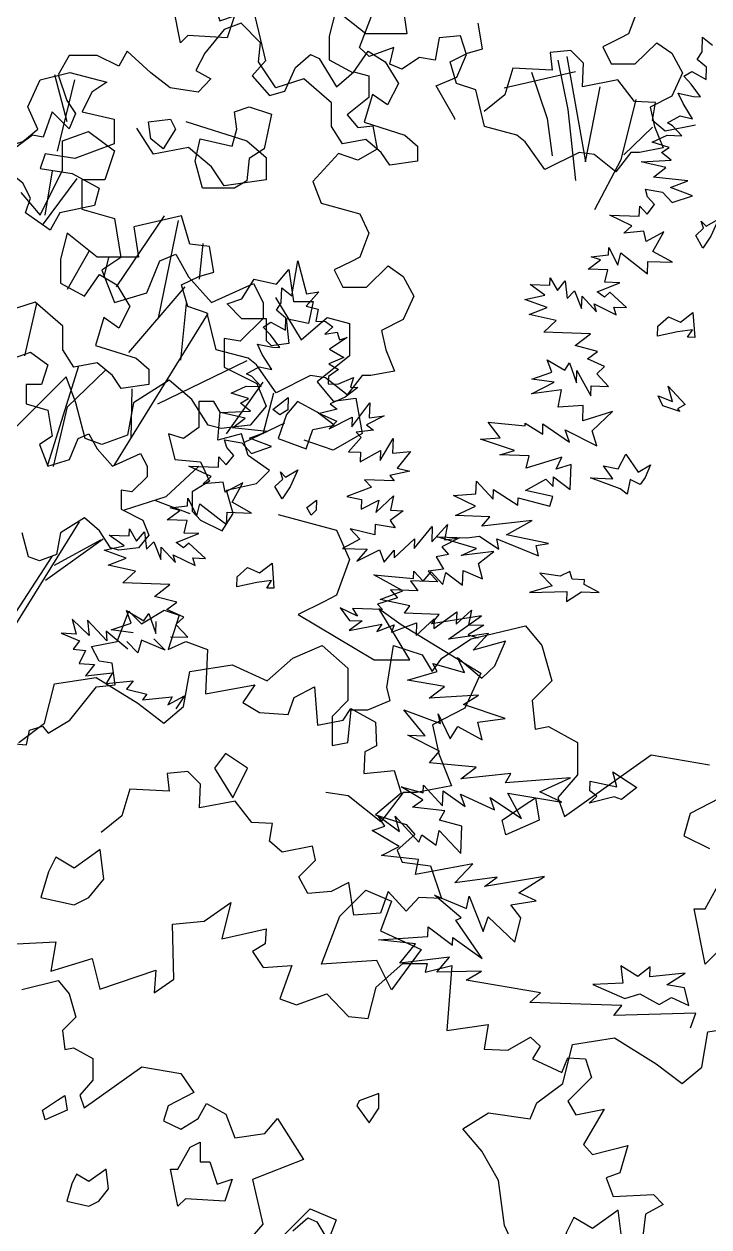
# Model space of a CAD drawing. Header units: inches. Extents: x 11.9 to 85.3, y 21.1 to 37.4.
# Drawn here: x 61.372 to 61.702, y 23.012 to 23.591 of the extents above; entities that cross this region are included whole.
import ezdxf

# ---------------------------------------------------------------- set-up
doc = ezdxf.new("R2010")
doc.units = ezdxf.units.IN
doc.header["$MEASUREMENT"] = 0
doc.layers.add('CAY', color=94, linetype='Continuous')
doc.layers.add('CAY-3', color=61, linetype='Continuous')

# ---------------------------------------------------------------- blocks, each defined once
blk = doc.blocks.new('A$C76451831')
at = {"layer": 'CAY'}
for p, q in [((2471.8, 2031.9), (2478.5, 2069.3)), ((2478.5, 2069.3), (2487.7, 2034.1)), ((2460.6, 2024.6), (2461.2, 2040.4)), ((2461.2, 2040.4), (2471.8, 2031.9)), ((2500.9, 2036.3), (2487.3, 2020.9)), ((2487.7, 2034.1), (2500.9, 2036.3)), ((2455.4, 2016.6), (2460.6, 2024.6)), ((2465.5, 2008.1), (2455.4, 2016.6)), ((2487.3, 2020.9), (2500.3, 2017.8)), ((2500.3, 2017.8), (2497.6, 2004.7)), ((2441.2, 1998.5), (2449.5, 2003.7)), ((2449.5, 2003.7), (2465, 1995)), ((2465, 1995), (2465.5, 2008.1)), ((2497.6, 2004.7), (2508, 2004.3)), ((2508, 2004.3), (2515.9, 1998.6)), ((2449, 1990.1), (2441.2, 1998.5)), ((2459, 1976.6), (2449, 1990.1)), ((2515.9, 1998.6), (2507.5, 1990.8)), ((2507.5, 1990.8), (2520.7, 1993)), ((2531.4, 1987.2), (2512.4, 1974.7)), ((2520.7, 1993), (2523.1, 1984.8)), ((2523.1, 1984.8), (2531.4, 1987.2)), ((2435.1, 1980.1), (2451.3, 1976.8)), ((2440.1, 1969.1), (2435.1, 1980.1)), ((2451.3, 1976.8), (2459, 1976.6)), ((2512.4, 1974.7), (2527.9, 1966)), ((2450.4, 1952.9), (2440.1, 1969.1)), ((2527.9, 1966), (2511.8, 1958.9)), ((2423.5, 1948.4), (2437, 1956)), ((2428.9, 1945.4), (2423.5, 1948.4)), ((2437, 1956), (2450.4, 1952.9)), ((2522, 1953.1), (2511.3, 1945.3)), ((2511.8, 1958.9), (2522, 1953.1)), ((2407, 1927.6), (2423.1, 1935.2)), ((2423.1, 1935.2), (2438.9, 1934.7)), ((2438.9, 1934.7), (2428.9, 1945.4)), ((2511.3, 1945.3), (2511.1, 1937.6)), ((2511.1, 1937.6), (2521.5, 1937.2)), ((2521.5, 1937.2), (2538.1, 1944.4)), ((2538.1, 1944.4), (2535, 1934)), ((2425.3, 1922), (2407, 1927.6)), ((2417, 1916.8), (2425.3, 1922)), ((2529.2, 1923.4), (2513.1, 1916.2)), ((2542.7, 1933.8), (2529.2, 1923.4)), ((2535, 1934), (2542.7, 1933.8)), ((2427.6, 1908.3), (2417, 1916.8)), ((2520.6, 1910.5), (2501.8, 1905.7)), ((2513.1, 1916.2), (2520.6, 1910.5)), ((2536.2, 1891.4), (2555.7, 1917.4)), ((2555.7, 1917.4), (2555.1, 1901.1)), ((2395.4, 1906.7), (2427.6, 1908.3)), ((2421.9, 1900.8), (2395.4, 1906.7)), ((2408.4, 1890.4), (2421.9, 1900.8)), ((2501.8, 1905.7), (2520.1, 1897.4)), ((2512.1, 1889.5), (2536.6, 1901.8)), ((2520.1, 1897.4), (2512.1, 1889.5)), ((2536.6, 1901.8), (2536.2, 1891.4)), ((2571.1, 1903.3), (2552.1, 1893.5)), ((2555.1, 1901.1), (2571.1, 1903.3)), ((2445.4, 1886.4), (2408.4, 1890.4)), ((2426.6, 1879.3), (2445.4, 1886.4)), ((2559.6, 1887.8), (2541, 1885.8)), ((2541, 1885.8), (2546.2, 1880.1)), ((2552.1, 1893.5), (2559.6, 1887.8)), ((2402.2, 1869.3), (2399.8, 1877.6)), ((2399.8, 1877.6), (2418.2, 1874.2)), ((2418.2, 1874.2), (2428.7, 1862.9)), ((2450.3, 1870.4), (2426.6, 1879.3)), ((2428.7, 1862.9), (2450.3, 1870.4)), ((2546.2, 1880.1), (2532.6, 1864.8)), ((2566.7, 1855.4), (2580.6, 1878.9)), ((2580.6, 1878.9), (2580.1, 1863.1)), ((2393.3, 1848.3), (2393.7, 1859.2)), ((2393.7, 1859.2), (2401.6, 1850.7)), ((2401.6, 1850.7), (2409.6, 1860.9)), ((2409.6, 1860.9), (2402.2, 1869.3)), ((2532.6, 1864.8), (2545.7, 1864.3)), ((2545.3, 1853.9), (2567, 1866.3)), ((2545.7, 1864.3), (2545.3, 1853.9)), ((2567, 1866.3), (2566.7, 1855.4)), ((2580.1, 1863.1), (2599.2, 1865.2)), ((2599.2, 1865.2), (2585, 1847.1)), ((2361.6, 1849.4), (2393.3, 1848.3)), ((2385.3, 1838.2), (2361.6, 1849.4)), ((2585, 1847.1), (2598.4, 1843.9)), ((2376.8, 1830.3), (2385.3, 1838.2)), ((2398.2, 1832.3), (2376.8, 1830.3)), ((2400.5, 1821.3), (2398.2, 1832.3)), ((2419.5, 1831.5), (2400.5, 1821.3)), ((2407.9, 1810.6), (2419.5, 1831.5)), ((2581.8, 1833.6), (2550.1, 1834.7)), ((2550.1, 1834.7), (2557.5, 1826.7)), ((2598.4, 1843.9), (2577, 1839.2)), ((2577, 1839.2), (2581.8, 1833.6)), ((2557.5, 1826.7), (2530.9, 1816.8)), ((2341.5, 1804.8), (2360.1, 1806.9)), ((2360.1, 1806.9), (2360.4, 1815)), ((2360.4, 1815), (2370.2, 1796.1)), ((2370.2, 1796.1), (2373.4, 1809.1)), ((2373.4, 1809.1), (2402, 1786.8)), ((2428.8, 1799), (2407.9, 1810.6)), ((2530.9, 1816.8), (2546.6, 1813.5)), ((2546.6, 1813.5), (2546.3, 1803.1)), ((2546.3, 1803.1), (2565.2, 1812.8)), ((2562, 1799.8), (2581.2, 1817.7)), ((2565.2, 1812.8), (2562, 1799.8)), ((2581.2, 1817.7), (2577.9, 1802)), ((2338.3, 1791.8), (2351.8, 1801.7)), ((2351.8, 1801.7), (2341.5, 1804.8)), ((2402, 1786.8), (2402.5, 1799.9)), ((2402.5, 1799.9), (2428.8, 1799)), ((2591.5, 1801.5), (2577.6, 1791.1)), ((2577.9, 1802), (2591.5, 1801.5)), ((2297.4, 1774.6), (2297.7, 1782.3)), ((2297.7, 1782.3), (2305.3, 1768.9)), ((2359.6, 1791), (2338.3, 1791.8)), ((2356.4, 1777.5), (2359.6, 1791)), ((2561.2, 1775.8), (2534.7, 1782.2)), ((2534.7, 1782.2), (2545.1, 1770.9)), ((2561.5, 1786.7), (2561.2, 1775.8)), ((2582.7, 1783.2), (2561.5, 1786.7)), ((2577.6, 1791.1), (2582.7, 1783.2)), ((2603.3, 1761.2), (2622.6, 1784.5)), ((2622.1, 1768.2), (2639, 1786.7)), ((2622.6, 1784.5), (2622.1, 1768.2)), ((2639, 1786.7), (2635.8, 1770.5)), ((2292, 1763.9), (2276.1, 1775.3)), ((2276.1, 1775.3), (2297.4, 1774.6)), ((2305.3, 1768.9), (2313.9, 1779)), ((2313.9, 1779), (2315.9, 1760.3)), ((2315.9, 1760.3), (2323.9, 1768.2)), ((2323.9, 1768.2), (2331.4, 1749.4)), ((2347.9, 1767.4), (2372.2, 1777)), ((2355.9, 1761.7), (2347.9, 1767.4)), ((2361.5, 1766.9), (2355.9, 1761.7)), ((2372.2, 1777), (2356.4, 1777.5)), ((2379.5, 1750.4), (2361.5, 1766.9)), ((2545.1, 1770.9), (2526.2, 1761.2)), ((2581.6, 1751.1), (2603.6, 1771.6)), ((2603.6, 1771.6), (2603.3, 1761.2)), ((2651.7, 1772.6), (2632.8, 1762.9)), ((2635.8, 1770.5), (2651.7, 1772.6)), ((2270.6, 1759.2), (2292, 1763.9)), ((2294.3, 1750.7), (2270.6, 1759.2)), ((2331.4, 1749.4), (2331.9, 1762.5)), ((2331.9, 1762.5), (2347.1, 1746.1)), ((2347.1, 1746.1), (2344.7, 1754.4)), ((2344.7, 1754.4), (2368.3, 1742.7)), ((2526.2, 1761.2), (2552.9, 1760.2)), ((2552.9, 1760.2), (2541.6, 1747.5)), ((2541.6, 1747.5), (2566, 1759.8)), ((2566, 1759.8), (2571, 1746.5)), ((2571, 1746.5), (2581.9, 1759.2)), ((2581.9, 1759.2), (2581.6, 1751.1)), ((2640.2, 1754.5), (2627, 1752.2)), ((2632.8, 1762.9), (2640.2, 1754.5)), ((2275, 1743.2), (2294.3, 1750.7)), ((2304.2, 1736.7), (2275, 1743.2)), ((2365.9, 1750.9), (2379.5, 1750.4)), ((2368.3, 1742.7), (2365.9, 1750.9)), ((2627, 1752.2), (2634.6, 1738.8)), ((2290.6, 1724.1), (2304.2, 1736.7)), ((2634.6, 1738.8), (2618.3, 1736.6)), ((2618.3, 1736.6), (2628.7, 1725.4)), ((2340.9, 1722.3), (2290.6, 1724.1)), ((2324.6, 1709.7), (2340.9, 1722.3)), ((2577.7, 1716.8), (2585.5, 1708.3)), ((2607.1, 1715.7), (2577.7, 1716.8)), ((2628.7, 1725.4), (2599.3, 1726.4)), ((2599.3, 1726.4), (2607.1, 1715.7)), ((2348.4, 1703.5), (2324.6, 1709.7)), ((2337.7, 1695.7), (2348.4, 1703.5)), ((2585.5, 1708.3), (2564, 1701.4)), ((2294.6, 1694.5), (2313.2, 1683.4)), ((2299.6, 1681.1), (2294.6, 1694.5)), ((2313.2, 1683.4), (2318.5, 1691.4)), ((2318.5, 1691.4), (2325.9, 1669.8)), ((2356, 1687.3), (2337.7, 1695.7)), ((2524, 1697.3), (2533.9, 1683.8)), ((2542.3, 1688.5), (2524, 1697.3)), ((2569.2, 1695.7), (2537.1, 1696.9)), ((2537.1, 1696.9), (2542.3, 1688.5)), ((2564, 1701.4), (2569.2, 1695.7)), ((2624.3, 1675.2), (2648.9, 1693)), ((2648.4, 1679.8), (2664.8, 1695.1)), ((2648.9, 1693), (2648.4, 1679.8)), ((2664.8, 1695.1), (2661.6, 1679.4)), ((2236.3, 1685.2), (2240.6, 1669.3)), ((2254.4, 1667.9), (2236.3, 1685.2)), ((2252.8, 1684.1), (2254.4, 1667.9)), ((2273.6, 1662), (2252.8, 1684.1)), ((2278, 1673.7), (2299.6, 1681.1)), ((2325.9, 1669.8), (2326.4, 1682.9)), ((2347.5, 1679.5), (2356, 1687.3)), ((2360.2, 1665.9), (2347.5, 1679.5)), ((2547.5, 1683.4), (2533.6, 1673)), ((2533.6, 1673), (2568.7, 1679.9)), ((2533.9, 1683.8), (2547.5, 1683.4)), ((2568.7, 1679.9), (2563, 1671.9)), ((2563, 1671.9), (2581.8, 1679.4)), ((2578.8, 1671.4), (2605.9, 1681.3)), ((2581.8, 1679.4), (2578.8, 1671.4)), ((2605.4, 1667.7), (2624.6, 1685.6)), ((2605.9, 1681.3), (2605.4, 1667.7)), ((2624.6, 1685.6), (2624.3, 1675.2)), ((2677.9, 1678.8), (2661.2, 1668.5)), ((2661.6, 1679.4), (2677.9, 1678.8)), ((2664.3, 1664.1), (2722.6, 1678.3)), ((2722.6, 1678.3), (2740.3, 1657)), ((2224.6, 1670.4), (2244.1, 1661.9)), ((2240.6, 1669.3), (2224.6, 1670.4)), ((2272.6, 1672.4), (2273.6, 1662)), ((2295.9, 1653.3), (2272.6, 1672.4)), ((2301.9, 1670.6), (2278, 1673.7)), ((2323.9, 1664.2), (2336, 1652.2)), ((2341.7, 1666.5), (2360.2, 1665.9)), ((2633, 1643.5), (2664.3, 1664.1)), ((2661.2, 1668.5), (2672, 1665.4)), ((2244.1, 1661.9), (2237.2, 1653)), ((2237.2, 1653), (2250.5, 1651.6)), ((2250.5, 1651.6), (2243.7, 1637.7)), ((2306.7, 1649.3), (2295.1, 1661.4)), ((2310.8, 1662.9), (2306.7, 1649.3)), ((2336, 1652.2), (2310.8, 1662.9)), ((2473.2, 1643.5), (2504.5, 1657)), ((2504.5, 1657), (2532.2, 1632.9)), ((2574, 1612.2), (2581.1, 1657)), ((2581.1, 1657), (2611.8, 1647)), ((2740.3, 1657), (2750.9, 1619.3)), ((2445.5, 1619.3), (2473.2, 1643.5)), ((2611.8, 1647), (2622.4, 1629.3)), ((2622.4, 1629.3), (2633, 1643.5)), ((2243.7, 1637.7), (2260.2, 1636.6)), ((2260.2, 1636.6), (2250.4, 1624.7)), ((2250.4, 1624.7), (2279.7, 1627.6)), ((2279.7, 1627.6), (2272.6, 1616.4)), ((2355.9, 1591.6), (2362.4, 1629.3)), ((2362.4, 1629.3), (2407.8, 1636.4)), ((2407.8, 1636.4), (2445.5, 1619.3)), ((2532.2, 1632.9), (2532.2, 1598.1)), ((2206.7, 1573.9), (2217.3, 1615.8)), ((2217.3, 1615.8), (2262.1, 1622.8)), ((2262.1, 1622.8), (2306.9, 1595.1)), ((2272.6, 1616.4), (2301.9, 1619.3)), ((2301.9, 1619.3), (2294.6, 1610.4)), ((2577.6, 1598.1), (2574, 1612.2)), ((2750.9, 1619.3), (2729.7, 1598.1)), ((2294.6, 1610.4), (2316.5, 1604.8)), ((2316.5, 1604.8), (2311.6, 1598.8)), ((2311.6, 1598.8), (2343.6, 1601.9)), ((2339, 1593.3), (2356.7, 1603.2)), ((2343.6, 1601.9), (2339, 1593.3)), ((2356.7, 1603.2), (2347.6, 1589.1)), ((2306.9, 1595.1), (2334.7, 1573.9)), ((2334.7, 1573.9), (2355.9, 1591.6)), ((2532.2, 1598.1), (2515.1, 1580.9)), ((2532.2, 1553.2), (2535.7, 1588)), ((2535.7, 1588), (2553.4, 1588)), ((2553.4, 1588), (2577.6, 1598.1)), ((2729.7, 1598.1), (2733.2, 1567.4)), ((2179, 1553.2), (2206.7, 1573.9)), ((2515.1, 1580.9), (2515.1, 1549.7)), ((2733.2, 1567.4), (2747.4, 1570.3)), ((2747.4, 1570.3), (2778.6, 1553.2)), ((2515.1, 1549.7), (2532.2, 1553.2)), ((2778.6, 1553.2), (2778.6, 1518.4)), ((2764.5, 1473.6), (2857.6, 1539.7)), ((2857.6, 1539.7), (2920.1, 1529)), ((2778.6, 1518.4), (2757.4, 1494.2)), ((2940.8, 1498.4), (2899.5, 1477.1)), ((2757.4, 1494.2), (2764.5, 1473.6)), ((2899.5, 1477.1), (2892.4, 1452.9)), ((2892.4, 1452.9), (2920.1, 1439.4)), ((4929.6, 1084.7), (4941, 1036.7)), ((5409.5, 1046.3), (5410, 1062.2)), ((5410, 1062.2), (5420.6, 1053.6)), ((5268.6, 1047.8), (5246.4, 1045.7)), ((5246.4, 1045.7), (5248.5, 1026.7)), ((5282.3, 1034.1), (5268.6, 1047.8)), ((5404.2, 1038.3), (5409.5, 1046.3)), ((4941, 1036.7), (4926.8, 1020.6)), ((4973.2, 1029.6), (4989.3, 1043.4)), ((4989.3, 1043.4), (4998.7, 1039.1)), ((4998.7, 1039.1), (5017.2, 1008.8)), ((5281.2, 1008.8), (5282.3, 1034.1)), ((5414.3, 1029.8), (5404.2, 1038.3)), ((4728.3, 971.5), (4715.1, 1021.6)), ((4926.8, 1020.6), (4945.3, 999.7)), ((4961.8, 1004.1), (4973.2, 1029.6)), ((5017.2, 1008.8), (5035.7, 1024.9)), ((5035.7, 1024.9), (5051.8, 1020.6)), ((5051.8, 1020.6), (5051.8, 997.4)), ((5273.8, 1025), (5197.2, 1007.3)), ((5206.3, 1028.8), (5197.9, 1000.4)), ((5248.5, 1026.7), (5206.3, 1028.8)), ((5390, 1020.2), (5398.3, 1025.4)), ((5397.8, 1011.8), (5390, 1020.2)), ((5398.3, 1025.4), (5413.9, 1016.7)), ((5413.9, 1016.7), (5414.3, 1029.8)), ((4717.8, 939.8), (4736.3, 1016.3)), ((5319.2, 1016.2), (5281.2, 1008.8)), ((5337.1, 993), (5319.2, 1016.2)), ((5407.8, 998.3), (5397.8, 1011.8)), ((4945.3, 999.7), (4961.8, 1004.1)), ((5051.8, 997.4), (5028.6, 978.9)), ((5197.9, 1000.4), (5175.7, 982.4)), ((5389, 990.8), (5383.9, 1001.9)), ((5383.9, 1001.9), (5400.1, 998.6)), ((5400.1, 998.6), (5407.8, 998.3)), ((5359.3, 991.9), (5337.1, 993)), ((5356.1, 972.9), (5359.3, 991.9)), ((5399.3, 974.6), (5389, 990.8)), ((5028.6, 978.9), (5040, 965.1)), ((5369.8, 961.3), (5356.1, 972.9)), ((5402.5, 967.7), (5369.8, 961.3)), ((5372.4, 970.1), (5385.8, 977.8)), ((5377.7, 967.2), (5372.4, 970.1)), ((5385.8, 977.8), (5399.3, 974.6)), ((5040, 965.1), (5056.1, 967.1)), ((5056.1, 967.1), (5060.8, 941.9)), ((5355.8, 949.4), (5371.9, 957)), ((5371.9, 957), (5387.7, 956.4)), ((5387.7, 956.4), (5377.7, 967.2)), ((5060.8, 941.9), (5040, 930.1)), ((5374.2, 943.7), (5355.8, 949.4)), ((5365.8, 938.6), (5374.2, 943.7)), ((5019.2, 937.2), (4991.7, 907.3)), ((5040, 930.1), (5019.2, 937.2)), ((5344.2, 928.5), (5376.4, 930.1)), ((5376.4, 930.1), (5365.8, 938.6)), ((4704.6, 871.1), (4712.5, 918.7)), ((5370.7, 922.5), (5344.2, 928.5)), ((5357.2, 912.1), (5370.7, 922.5)), ((4701.9, 860.6), (4738.9, 910.7)), ((4991.7, 907.3), (5000.7, 884.1)), ((5394.2, 908.1), (5357.2, 912.1)), ((5375.4, 901.1), (5394.2, 908.1)), ((5351, 891), (5348.6, 899.3)), ((5348.6, 899.3), (5367.1, 895.9)), ((5358.4, 882.6), (5351, 891)), ((5367.1, 895.9), (5377.5, 884.7)), ((5399.1, 892.1), (5375.4, 901.1)), ((5377.5, 884.7), (5399.1, 892.1)), ((5000.7, 884.1), (5042.4, 872.7)), ((5342.1, 870.1), (5342.5, 880.9)), ((5342.5, 880.9), (5350.4, 872.5)), ((5350.4, 872.5), (5358.4, 882.6)), ((4781, 794.5), (4832.5, 870.4)), ((4850.9, 870.4), (4799.8, 858.6)), ((4826.2, 761), (4847.8, 865.6)), ((4860, 840.1), (4850.9, 870.4)), ((5042.4, 872.7), (5051.8, 851.9)), ((5310.5, 871.2), (5342.1, 870.1)), ((5334.1, 859.9), (5310.5, 871.2)), ((4728.3, 851.9), (4721.2, 824)), ((4760.5, 826.3), (4728.3, 851.9)), ((4799.8, 858.6), (4804.6, 826.3)), ((5051.8, 851.9), (5042.4, 826.3)), ((5325.6, 852), (5334.1, 859.9)), ((5347, 854), (5325.6, 852)), ((5349.4, 843.1), (5347, 854)), ((5368.3, 853.3), (5349.4, 843.1)), ((5356.7, 832.4), (5368.3, 853.3)), ((4880.8, 837.7), (4860, 840.1)), ((4870.1, 802.5), (4874.1, 840.9)), ((4728.6, 791.9), (4751.7, 832.8)), ((4804.6, 826.3), (4760.5, 826.3)), ((4768, 805.1), (4772.9, 825.9)), ((4885.5, 810.2), (4880.8, 837.7)), ((5042.4, 826.3), (5033.3, 821.6)), ((5290.3, 826.5), (5309, 828.6)), ((5300.6, 823.4), (5290.3, 826.5)), ((5309, 828.6), (5309.3, 836.7)), ((5309.3, 836.7), (5319, 817.8)), ((5319, 817.8), (5322.2, 830.9)), ((5322.2, 830.9), (5350.9, 808.5)), ((5377.6, 820.8), (5356.7, 832.4)), ((4721.2, 824), (4721.2, 798.4)), ((5033.3, 821.6), (5014.8, 812.5)), ((5014.8, 812.5), (5023.9, 794.1)), ((5049.4, 794.1), (5072.6, 816.9)), ((5072.6, 816.9), (5088.7, 805.5)), ((5287.1, 813.5), (5300.6, 823.4)), ((5308.4, 812.7), (5287.1, 813.5)), ((5305.2, 799.3), (5308.4, 812.7)), ((5350.9, 808.5), (5351.3, 821.7)), ((5351.3, 821.7), (5377.6, 820.8)), ((4746.8, 784.6), (4762.9, 807.8)), ((4762.9, 807.8), (4781.4, 796.4)), ((4850.9, 796.4), (4869.4, 805.5)), ((4869.4, 805.5), (4885.5, 810.2)), ((5088.7, 805.5), (5100.1, 784.6)), ((5246.2, 796.3), (5246.5, 804)), ((5246.5, 804), (5254.2, 790.6)), ((5254.2, 790.6), (5262.7, 800.7)), ((5262.7, 800.7), (5264.7, 782.1)), ((4721.2, 798.4), (4746.8, 784.6)), ((4781.4, 796.4), (4795.5, 773.2)), ((4794.3, 724.1), (4854.9, 794.5)), ((4857.6, 773.2), (4850.9, 796.4)), ((5023.9, 794.1), (5049.4, 794.1)), ((5240.9, 785.6), (5224.9, 797.1)), ((5224.9, 797.1), (5246.2, 796.3)), ((5264.7, 782.1), (5272.7, 790)), ((5272.7, 790), (5280.2, 771.1)), ((5296.7, 789.1), (5321.1, 798.7)), ((5304.7, 783.4), (5296.7, 789.1)), ((5310.3, 788.7), (5304.7, 783.4)), ((5321.1, 798.7), (5305.2, 799.3)), ((5328.3, 772.2), (5310.3, 788.7)), ((4693.7, 777.9), (4663.8, 768.5)), ((4682.7, 720.5), (4695.7, 776.4)), ((4723.6, 752.4), (4693.7, 777.9)), ((4850.1, 715.8), (4856.4, 776.4)), ((4951.7, 782.9), (4979.4, 737.5)), ((5100.1, 784.6), (5088.7, 759.5)), ((5219.4, 781), (5240.9, 785.6)), ((5243.1, 772.4), (5219.4, 781)), ((5280.2, 771.1), (5280.7, 784.3)), ((5280.7, 784.3), (5296, 767.8)), ((5296, 767.8), (5293.5, 776.1)), ((5293.5, 776.1), (5317.1, 764.4)), ((4767.6, 761.4), (4758.6, 731.5)), ((4783.7, 750), (4767.6, 761.4)), ((4778.7, 602.9), (4879.6, 765.8)), ((4795.5, 773.2), (4783.7, 750)), ((4878.5, 766.1), (4857.6, 773.2)), ((4887.9, 726.8), (4878.5, 766.1)), ((4979.4, 737.5), (5007.1, 761.7)), ((5007.1, 761.7), (5031.3, 755.2)), ((5223.8, 764.9), (5243.1, 772.4)), ((5253, 758.5), (5223.8, 764.9)), ((5314.7, 772.6), (5328.3, 772.2)), ((5317.1, 764.4), (5314.7, 772.6)), ((4723.6, 726.8), (4723.6, 752.4)), ((5031.3, 755.2), (5031.3, 720.4)), ((5088.7, 759.5), (5065.6, 747.7)), ((5239.5, 745.8), (5253, 758.5)), ((5065.6, 747.7), (5070.3, 726.8)), ((5289.7, 744), (5239.5, 745.8)), ((5273.4, 731.5), (5289.7, 744)), ((4735.4, 708.3), (4723.6, 726.8)), ((4758.6, 731.5), (4802.2, 717.8)), ((4922.5, 717.8), (4887.9, 726.8)), ((5070.3, 726.8), (5079.3, 704)), ((5297.2, 725.2), (5273.4, 731.5)), ((5286.5, 717.4), (5297.2, 725.2)), ((4707.6, 603.7), (4740.9, 709.9)), ((4760.5, 713.1), (4735.4, 708.3)), ((4777, 699.3), (4760.5, 713.1)), ((4802.2, 717.8), (4816, 706)), ((4825.4, 669), (4921.3, 715.4)), ((4931.5, 710.7), (4922.5, 717.8)), ((4952.3, 680.8), (4931.5, 710.7)), ((5031.3, 720.4), (4996.5, 692.7)), ((5248.4, 702.9), (5243.4, 716.2)), ((5243.4, 716.2), (5262.1, 705.1)), ((5262.1, 705.1), (5267.3, 713.1)), ((5267.3, 713.1), (5274.7, 691.5)), ((5304.8, 709.1), (5286.5, 717.4)), ((4728.7, 665.9), (4769.2, 705.2)), ((4786.1, 685.5), (4777, 699.3)), ((4816, 706), (4816, 689.9)), ((4989.3, 699.3), (4952.3, 680.8)), ((5005.4, 696.9), (4989.3, 699.3)), ((5028.6, 678.5), (5005.4, 696.9)), ((5044.7, 699.3), (5028.6, 678.5)), ((5054.2, 699.3), (5044.7, 699.3)), ((5079.3, 704), (5054.2, 699.3)), ((5226.8, 695.5), (5248.4, 702.9)), ((5274.7, 691.5), (5275.2, 704.7)), ((5275.2, 704.7), (5290.1, 677.4)), ((5296.4, 701.2), (5304.8, 709.1)), ((5309, 687.6), (5296.4, 701.2)), ((4816, 689.9), (4786.1, 685.5)), ((4796.7, 631.7), (4797.9, 685.1)), ((4899.3, 636.8), (4938.6, 692.2)), ((4996.5, 692.7), (5013.6, 672)), ((5226.3, 679.6), (5250.7, 692.4)), ((5258.6, 683.9), (5226.3, 679.6)), ((5250.7, 692.4), (5226.8, 695.5)), ((5255.2, 665.5), (5258.6, 683.9)), ((5290.1, 677.4), (5290.5, 688.3)), ((5290.5, 688.3), (5309, 687.6)), ((4938.6, 636.8), (4950, 680.8)), ((5013.6, 672), (5037.8, 675)), ((5037.8, 675), (5044.9, 637.2)), ((4713.4, 601.8), (4728.7, 665.9)), ((5282, 667.2), (5255.2, 665.5)), ((5281.5, 650.9), (5282, 667.2)), ((5313.5, 660.7), (5281.5, 650.9)), ((5291.5, 640.2), (5313.5, 660.7)), ((4917.8, 627.7), (4961.8, 648.6)), ((5179.9, 649.5), (5219.6, 645.4)), ((5192.9, 632.7), (5179.9, 649.5)), ((5219.6, 645.4), (5219.7, 648.1)), ((5219.7, 648.1), (5238.4, 636.6)), ((5238.4, 636.6), (5238.7, 647.4)), ((5238.7, 647.4), (5267.1, 627.9)), ((5044.9, 637.2), (5013.6, 619.5)), ((5171.6, 631.2), (5192.9, 632.7)), ((5262.5, 641.2), (5296.4, 624.1)), ((5267.1, 627.9), (5262.5, 641.2)), ((5296.4, 624.1), (5291.5, 640.2)), ((5013.6, 619.5), (4982.4, 630.1)), ((5208.3, 619), (5171.6, 631.2)), ((5192.3, 614.2), (5208.3, 619)), ((5224, 613.1), (5192.3, 614.2)), ((5220.8, 600), (5224, 613.1)), ((5258.8, 611.8), (5220.8, 600)), ((5252.9, 598.9), (5258.8, 611.8)), ((4834.4, 569.5), (4869.4, 602.2)), ((5268.9, 603.8), (5252.9, 598.9)), ((5268, 577.1), (5268.9, 603.8)), ((5166.8, 572.4), (5167.3, 586)), ((5167.3, 586), (5185.2, 566.8)), ((5219.9, 576), (5241.7, 588.4)), ((5241.7, 588.4), (5249.5, 580.4)), ((5249.5, 580.4), (5249.9, 590.8)), ((5249.9, 590.8), (5268, 577.1)), ((4789.6, 555.4), (4834.4, 569.5)), ((5142.7, 570.6), (5166.8, 572.4)), ((5166.3, 559.3), (5142.7, 570.6)), ((5185.2, 566.8), (5185.5, 577.2)), ((5185.5, 577.2), (5211.7, 560.4)), ((5211.7, 560.4), (5212, 568.1)), ((5212, 568.1), (5246.1, 559.2)), ((5249.2, 569.6), (5219.9, 576)), ((5246.1, 559.2), (5249.2, 569.6)), ((4823, 565.2), (4860, 551.4)), ((5144.7, 549.2), (5166.3, 559.3)), ((4656.8, 405.9), (4741.3, 542.4)), ((5181.8, 547.9), (5144.7, 549.2)), ((5173.3, 537.8), (5181.8, 547.9)), ((5227, 544), (5173.3, 537.8)), ((5199.7, 528.7), (5227, 544)), ((4705.1, 479.9), (4766.8, 524.3)), ((4714.5, 496), (4764.5, 523.1)), ((5125.3, 526.3), (5157, 525.2)), ((5167.5, 513.9), (5125.3, 526.3)), ((5157, 525.2), (5170.6, 527)), ((5170.6, 527), (5191.5, 513.1)), ((5189.1, 524.1), (5233.8, 506.2)), ((5191.5, 513.1), (5189.1, 524.1)), ((5244.7, 519.4), (5199.7, 528.7)), ((5231.5, 517.1), (5244.7, 519.4)), ((5233.8, 506.2), (5231.5, 517.1)), ((4659.9, 424.8), (4712.2, 505.4)), ((5150.9, 506.4), (5167.5, 513.9)), ((5185.9, 510.6), (5150.9, 506.4)), ((5169.6, 498), (5185.9, 510.6)), ((5152.5, 474.6), (5153.1, 490.4)), ((5153.1, 490.4), (5174, 481.5)), ((5174, 481.5), (5169.6, 498)), ((5057.3, 485.6), (5099.7, 481.8)), ((5088.4, 468.6), (5057.3, 485.6)), ((5099.7, 481.8), (5100, 489.5)), ((5100, 489.5), (5110.1, 478.8)), ((5110.1, 478.8), (5118.6, 488.9)), ((5118.6, 488.9), (5131.2, 475.3)), ((5131.2, 475.3), (5134.4, 488.3)), ((5134.4, 488.3), (5152.5, 474.6)), ((5064.1, 459.1), (5088.4, 468.6)), ((5096, 452.5), (5064.1, 459.1)), ((5090.3, 444.6), (5096, 452.5)), ((5062.5, 449.6), (5086.7, 432.5)), ((5127.4, 443.3), (5090.3, 444.6)), ((5119.3, 433.1), (5127.4, 443.3)), ((5172.7, 441.7), (5119.3, 433.1)), ((5137.3, 416.6), (5172.7, 441.7)), ((5180.2, 422.8), (5137.3, 416.6)), ((5163.7, 404.8), (5180.2, 422.8)), ((5198.4, 414.5), (5163.7, 404.8)), ((5187.1, 388.1), (5198.4, 414.5)), ((5120.6, 390.5), (5154.7, 381.1)), ((5125.3, 382.1), (5120.6, 390.5)), ((5154.7, 381.1), (5147.1, 397.2)), ((5147.1, 397.2), (5173, 375)), ((5173, 375), (5187.1, 388.1)), ((5093.2, 372.8), (5125.3, 382.1)), ((5171.9, 380.3), (5154.8, 342.6)), ((5132.9, 366), (5093.2, 372.8)), ((5116.6, 353.4), (5132.9, 366)), ((5169.7, 356.6), (5116.6, 353.4)), ((5153.5, 346.7), (5169.7, 356.6)), ((5112.4, 313.2), (5089.4, 340.8)), ((5089.4, 340.8), (5128.7, 326.2)), ((5154.8, 342.6), (5120.1, 324.9)), ((5126.4, 336.8), (5139.1, 310)), ((5128.7, 326.2), (5126.4, 336.8)), ((5198.3, 331.5), (5153.5, 346.7)), ((5120.1, 324.9), (5127.1, 293.6)), ((5139.1, 310), (5147.2, 322.9)), ((5147.2, 322.9), (5173.5, 308.8)), ((5168.7, 327.6), (5198.3, 331.5)), ((5173.5, 308.8), (5168.7, 327.6)), ((5093.9, 313.9), (5112.4, 313.2)), ((5127.7, 296.8), (5093.9, 313.9)), ((5116.8, 284), (5127.7, 296.8)), ((5167, 279.6), (5116.8, 284)), ((5127.1, 293.6), (5140.7, 259.4)), ((5150.7, 267), (5167, 279.6)), ((5204.4, 272.8), (5150.7, 267)), ((5198.6, 262.6), (5204.4, 272.8)), ((5110, 244.4), (5086.5, 258.4)), ((5086.5, 258.4), (5110.3, 252.1)), ((5140.7, 259.4), (5103, 252.3)), ((5110.3, 252.1), (5110.6, 260.2)), ((5110.6, 260.2), (5131.1, 238.2)), ((5268.1, 267.9), (5198.6, 262.6)), ((5235.4, 253.2), (5268.1, 267.9)), ((5029.8, 248.8), (5005.7, 252.3)), ((5064.6, 221), (5029.8, 248.8)), ((5088.8, 252.3), (5064.6, 221)), ((5103, 252.3), (5088.8, 252.3)), ((5131.1, 238.2), (5131.7, 254.1)), ((5131.7, 254.1), (5155.1, 237.4)), ((5155.1, 237.4), (5150.1, 250.7)), ((5150.1, 250.7), (5186.7, 233.6)), ((5186.7, 233.6), (5182.2, 246.9)), ((5182.2, 246.9), (5215.8, 224.4)), ((5200.9, 251.6), (5259, 241.9)), ((5215.8, 224.4), (5200.9, 251.6)), ((5259, 241.9), (5235.4, 253.2)), ((5098.9, 236.6), (5110, 244.4)), ((5133.6, 232.7), (5098.9, 236.6)), ((5127.8, 222.5), (5133.6, 232.7)), ((5069.2, 216.4), (5061.4, 227.5)), ((5061.4, 227.5), (5084.8, 210.4)), ((5080, 226.9), (5105.7, 199.2)), ((5084.8, 210.4), (5080, 226.9)), ((5151.6, 216.2), (5127.8, 222.5)), ((5055.4, 211.4), (5069.2, 216.4)), ((5084.3, 194.5), (5055.4, 211.4)), ((5105.7, 199.2), (5108.7, 206.8)), ((5108.7, 206.8), (5124.2, 195.8)), ((5124.2, 195.8), (5127.5, 211.6)), ((5127.5, 211.6), (5150.6, 186.8)), ((5150.6, 186.8), (5151.6, 216.2)), ((5065.3, 184.8), (5084.3, 194.5)), ((5105.1, 180.6), (5065.3, 184.8)), ((5101.8, 164.4), (5105.1, 180.6)), ((5163.4, 175.9), (5101.8, 164.4)), ((5144.1, 155.3), (5163.4, 175.9)), ((5189.6, 161.4), (5144.1, 155.3)), ((5240.4, 162.3), (5176.1, 151.4)), ((5176.1, 151.4), (5189.6, 161.4)), ((5213, 144.7), (5240.4, 162.3)), ((5150.9, 117.8), (5122.3, 142.4)), ((5122.3, 142.4), (5156.7, 128.1)), ((5231.3, 136.3), (5213, 144.7)), ((5156.7, 128.1), (5159.4, 141.1)), ((5159.4, 141.1), (5174.4, 103.4)), ((5204.4, 131.8), (5231.3, 136.3)), ((5214.8, 117.9), (5204.4, 131.8)), ((5145.4, 115.3), (5150.9, 117.8)), ((5174.4, 103.4), (5180, 119.1)), ((5180, 119.1), (5208.5, 91.8)), ((5208.5, 91.8), (5214.8, 117.9)), ((5115.3, 97.8), (5115.7, 108.2)), ((5115.7, 108.2), (5141.7, 88.7)), ((5173.4, 74.4), (5145.4, 115.3)), ((5062.2, 94.2), (5115.3, 97.8)), ((5101.9, 90.1), (5062.2, 94.2)), ((5141.7, 88.7), (5142, 96.8)), ((5142, 96.8), (5173.4, 74.4)), ((5085.3, 69.4), (5101.9, 90.1)), ((5138.6, 75.7), (5085.3, 69.4)), ((5124.9, 59.8), (5138.6, 75.7)), ((5172.9, 60.9), (5124.9, 59.8)), ((5156.3, 51), (5172.9, 60.9)), ((5236, 37.4), (5156.3, 51)), ((5224.8, 27.3), (5236, 37.4)), ((5323.5, 23.9), (5224.8, 27.3)), ((5314.9, 13.3), (5323.5, 23.9)), ((5402.9, 15.7), (5314.9, 13.3)), ((5396.9, 0), (5402.9, 15.7))]:
    blk.add_line(p, q, dxfattribs=at)
for points in [[(2451.7, 1910.2), (2468, 1922.8), (2467.5, 1909.6), (2459.2, 1904.5)], [(2453.8, 1827.6), (2462.2, 1835.5), (2459.8, 1843.3), (2465, 1837.6), (2478.4, 1845.3), (2470.1, 1827), (2461.5, 1814.2)], [(2452.7, 1718.4), (2445, 1718.7), (2450.2, 1726.6), (2434.3, 1724.5), (2412.8, 1719.8), (2413.2, 1730.7), (2424.4, 1740.7), (2437.4, 1734.8), (2450.9, 1745.2)], [(5431.9, 1558.7), (5429.3, 1553.4), (5442.5, 1535), (5453, 1550.8), (5453, 1566.7)], [(2424.5, 1525.4), (2400.8, 1541.2), (2388.9, 1525.4), (2408.7, 1493.7)], [(2721.4, 1485.8), (2733.3, 1493.7), (2737.3, 1469.9), (2701.6, 1454.1), (2697.7, 1469.9)], [(5162.8, 1464.3), (5160.2, 1485.4), (5141.7, 1472.2), (5128.5, 1480.1), (5123.3, 1469.6), (5118, 1451.1), (5141.7, 1445.8), (5152.3, 1451.1)], [(2270.1, 1406.6), (2266.2, 1438.3), (2238.4, 1418.5), (2218.7, 1430.3), (2210.7, 1414.5), (2202.8, 1386.8), (2238.4, 1378.9), (2254.3, 1386.8)], [(5351.5, 1415.3), (5379.2, 1443), (5406.9, 1431.1), (5395, 1399.4), (5438.6, 1379.6), (5406.9, 1336.1), (5391, 1367.8), (5331.7, 1363.8)], [(2935.2, 1410.5), (2951, 1418.5), (2951, 1386.8), (2966.9, 1386.8), (2978.8, 1351.1), (3002.5, 1359.1), (2990.6, 1323.4), (2927.3, 1327.4), (2915.4, 1315.5), (2903.5, 1374.9), (2915.4, 1374.9)], [(2523.5, 1367), (2551.2, 1394.7), (2578.9, 1382.8), (2567, 1351.1), (2610.6, 1331.3), (2578.9, 1287.8), (2563.1, 1319.5), (2503.7, 1315.5)], [(2220.4, 1169.5), (2228.3, 1174.8), (2231, 1158.9), (2207.2, 1148.4), (2204.6, 1158.9)], [(2362.9, 1119.3), (2373.5, 1124.6), (2373.5, 1103.5), (2384.1, 1103.5), (2392, 1079.7), (2407.8, 1085), (2399.9, 1061.2), (2357.7, 1063.9), (2349.7, 1055.9), (2341.8, 1095.6), (2349.7, 1095.6)], [(4862.9, 1119.3), (4873.5, 1124.6), (4873.5, 1103.5), (4884.1, 1103.5), (4892, 1079.7), (4907.8, 1085), (4899.9, 1061.2), (4857.7, 1063.9), (4849.7, 1055.9), (4841.8, 1095.6), (4849.7, 1095.6)], [(4709.9, 855.3), (4683.5, 873.8), (4688.8, 889.6), (4680.8, 905.5), (4667.6, 916), (4665, 945.1), (4680.8, 950.3), (4696.7, 963.5), (4686.1, 987.3), (4699.3, 1016.3), (4731, 1024.3), (4770.6, 1013.7), (4754.7, 1003.1), (4744.2, 982), (4778.5, 974.1), (4778.5, 947.7), (4757.4, 939.8), (4736.3, 931.9), (4704.6, 937.1), (4699.3, 921.3), (4733.6, 916), (4762.7, 900.2), (4757.4, 881.7), (4720.4, 873.8)], [(4865.6, 929.2), (4870.9, 953), (4905.2, 945.1), (4910.4, 963.5), (4907.8, 982), (4923.6, 987.3), (4947.4, 979.4), (4939.5, 942.4), (4923.6, 931.9), (4921, 908.1), (4907.8, 900.2), (4873.5, 900.2)], [(4818.1, 953), (4815.4, 971.5), (4839.2, 974.1), (4844.5, 963.5), (4831.3, 942.4)], [(5402.6, 849.4), (5411, 857.2), (5408.6, 865), (5413.8, 859.4), (5427.2, 867.1), (5418.9, 848.8), (5410.3, 835.9)], [(4915.7, 781.4), (4928.9, 802.5), (4952.7, 797.2), (4965.9, 813), (4971.2, 778.7), (4992.3, 778.7), (4987, 755), (4963.2, 760.2), (4965.9, 733.8), (4947.4, 731.2), (4942.1, 736.5), (4942.1, 760.2), (4915.7, 760.2), (4899.9, 776.1)], [(5401.5, 740.1), (5393.8, 740.4), (5399.1, 748.4), (5383.1, 746.2), (5361.7, 741.5), (5362, 752.4), (5373.3, 762.4), (5386.2, 756.5), (5399.7, 766.9)], [(5385.6, 660.9), (5367.2, 667), (5362.2, 677.6), (5377.8, 671.6), (5372.9, 688.1), (5391.3, 668.4), (5383, 663.7)], [(4892.2, 660), (4885.5, 671.4), (4869.4, 671.4), (4869.4, 643.8), (4852.9, 632), (4836.8, 636.8), (4843.9, 609.2), (4871.4, 606.9), (4880.8, 586), (4862.3, 574.6), (4862.3, 553.8), (4871.4, 544.4), (4894.6, 533), (4906.4, 551.4), (4899.3, 576.6), (4931.5, 583.7), (4945.3, 597.4), (4922.5, 613.6), (4915.4, 636.8), (4889.8, 630.1)], [(4975.5, 671.4), (4963.7, 657.6), (4954.7, 632), (4984.6, 620.6), (4991.7, 641.5), (5014.8, 646.2), (4996.4, 660)], [(5321.5, 577.9), (5289.7, 589.5), (5313.7, 588.6), (5303.8, 602.6), (5319.5, 599.3), (5327.8, 614.9), (5340.7, 595.8), (5354.1, 603.5), (5348.2, 590.1), (5343, 582.6), (5332.3, 588), (5329, 572.2)], [(5270.1, 480.9), (5267.7, 489.1), (5257.1, 484.1), (5235.4, 487.5), (5248.5, 473.9), (5224.3, 466.6), (5264.2, 467.9), (5263.8, 457.1), (5280, 467.4), (5299.1, 466.7), (5283, 475.4), (5283.2, 480.4)], [(5288.9, 254), (5289.3, 264.4), (5318.1, 258.4), (5313.6, 274.5), (5339.3, 257.7), (5323, 244.7), (5315, 247.7), (5288.4, 240.9), (5296.4, 248.3)], [(5395.1, 24.1), (5390.7, 42.8), (5371.8, 46.2), (5391.3, 58.7), (5353.5, 54.6), (5353.9, 65.4), (5340.4, 55), (5322.2, 66.5), (5324.3, 47.9), (5292.1, 46.3), (5326.4, 31.5), (5342.5, 36.4), (5363.4, 25.2), (5376.8, 32.4)]]:
    blk.add_lwpolyline(points, close=True, dxfattribs=at)
for points in [[(2492.6, 1796.8), (2487.9, 1805.1), (2498.6, 1812.9), (2498.2, 1802), (2492.6, 1796.8)], [(5063.9, 1727), (5106.1, 1729.1), (5100.9, 1697.5), (5145.2, 1711.2), (5153.6, 1678.5), (5213.7, 1698.6), (5211.6, 1674.3), (5232.7, 1689.1), (5231.6, 1748.1), (5265.4, 1751.3), (5293.9, 1771.3), (5284.4, 1732.3), (5331.8, 1742.9), (5330.8, 1727), (5317.1, 1718.6), (5328.7, 1701.7), (5359.3, 1703.8), (5346.6, 1668), (5364.5, 1661.6), (5397.2, 1673.2), (5420.4, 1649), (5441.5, 1646.9), (5450, 1680.6), (5478.4, 1705.9), (5504.8, 1705.9), (5502.7, 1696.5), (5531.2, 1703.8), (5525.9, 1634.2), (5570.2, 1640.6), (5566, 1614.2), (5591.3, 1613.1), (5615.5, 1626.8), (5626.1, 1617.3), (5617.7, 1603.6), (5649.3, 1588.9), (5655.6, 1604.7), (5674.6, 1603.6), (5680.9, 1583.6), (5655.6, 1558.3), (5664.1, 1543.5), (5694.7, 1549.8), (5672.5, 1511.9), (5682, 1501.3), (5720, 1510.8), (5711.5, 1481.3), (5696.8, 1476), (5704.1, 1456), (5747.4, 1458.1), (5757.9, 1447.5), (5738.9, 1437), (5733.7, 1392.7)], [(2182.3, 1288.4), (2221.2, 1297.8), (2233, 1283.7), (2240.1, 1258.5), (2225.9, 1244.3), (2228.3, 1223.9), (2237.7, 1225.8), (2258.6, 1214.4), (2258.6, 1191.2), (2244.4, 1175.1), (2249.1, 1161.4), (2311.2, 1205.4), (2352.9, 1198.3), (2366.7, 1177.9), (2339.1, 1163.7), (2334.4, 1147.6), (2352.9, 1138.5), (2371.4, 1149.9), (2380.4, 1166.1), (2401.2, 1154.7), (2410.7, 1129.1), (2442.9, 1133.8), (2456.7, 1149.9), (2484.6, 1105.9), (2429.6, 1084.7), (2441, 1036.7), (2426.8, 1020.6)], [(2473.2, 1029.6), (2489.3, 1043.4), (2498.7, 1039.1), (2517.2, 1008.8)], [(5144.1, 974), (5144.1, 975), (5124.1, 1009.8), (5146.2, 1019.3), (5156.8, 1043.6), (5150.4, 1063.6), (5127.2, 1061.5), (5123, 1037.3), (5106.1, 1040.4), (5087.2, 1027.8), (5074.5, 1033.1), (5078.7, 1051), (5052.3, 1041.5), (5041.8, 1051), (5057.6, 1092.1)], [(5254.8, 1037.3), (5265.4, 984.5), (5273.8, 908.6)], [(5264.3, 1041.5), (5284.4, 928.6), (5300.2, 1008.8)], [(5226.4, 1024.6), (5243.2, 975), (5248.5, 935)], [(5338.2, 995.1), (5322.3, 930.7), (5293.9, 877)], [(5356.1, 965.6), (5325.5, 936)], [(4670.5, 717.8), (4689, 724.5), (4707.5, 710.7), (4700.8, 689.9), (4684.3, 689.9), (4684.3, 669), (4707.5, 662.3), (4712.2, 634.4), (4698.4, 625.4), (4707.5, 602.2), (4730.7, 609.2), (4740.1, 632), (4751.5, 636.8), (4760.5, 620.6), (4777, 602.2), (4806.9, 615.9), (4814, 602.2), (4814, 590.8), (4797.5, 574.6), (4786.1, 576.6), (4786.1, 556.2), (4809.3, 544.4), (4816, 528.2), (4804.6, 514.5), (4783.7, 512.1), (4774.7, 514.5), (4762.9, 533), (4746.8, 546.7), (4721.2, 530.6), (4716.9, 507.4), (4698.4, 500.7), (4686.6, 505), (4679.9, 530.6)]]:
    blk.add_lwpolyline(points, dxfattribs=at)
at = {"layer": 'CAY-3'}
for p, q in [((2911.8, 1205.1), (2918.3, 1242.8)), ((2918.3, 1242.8), (2963.7, 1249.9)), ((2762.6, 1187.4), (2773.2, 1229.3)), ((2773.2, 1229.3), (2818.1, 1236.4)), ((2818.1, 1236.4), (2862.9, 1208.6)), ((2862.9, 1208.6), (2890.6, 1187.4)), ((2890.6, 1187.4), (2911.8, 1205.1)), ((2734.9, 1166.8), (2762.6, 1187.4)), ((2727.8, 1149.6), (2734.9, 1166.8)), ((2655.3, 1139), (2683, 1156.1)), ((2683, 1156.1), (2727.8, 1149.6)), ((2676, 1114.8), (2655.3, 1139)), ((2693.6, 1083.6), (2676, 1114.8)), ((2700.1, 1035.2), (2693.6, 1083.6)), ((2717.8, 996.9), (2700.1, 1035.2)), ((6416.3, 659.8), (6481.8, 639.1)), ((6284.2, 639.1), (6312, 649.2)), ((6312, 649.2), (6339.7, 628.5)), ((6381.5, 625), (6363.8, 652.7)), ((6284.2, 607.9), (6284.2, 639.1)), ((6419.3, 632.1), (6381.5, 625)), ((6444, 611.4), (6419.3, 632.1)), ((6481.8, 639.1), (6502.4, 621.4)), ((6339.7, 628.5), (6329.6, 597.3)), ((6502.4, 621.4), (6502.4, 597.3)), ((6260.1, 559.5), (6284.2, 607.9)), ((6457.6, 590.8), (6444, 611.4)), ((6304.9, 597.3), (6304.9, 566)), ((6329.6, 597.3), (6304.9, 597.3)), ((6502.4, 597.3), (6457.6, 590.8)), ((6239.4, 583.7), (6260.1, 559.5)), ((6304.9, 566), (6339.7, 556)), ((6339.7, 556), (6346.7, 514.1)), ((4954.6, 550.5), (5017.1, 533.4)), ((5017.1, 533.4), (5031.3, 502.1)), ((6388.6, 510.6), (6405.7, 517.6)), ((6405.7, 517.6), (6419.3, 493.4)), ((6346.7, 514.1), (6326.1, 500.5)), ((6374.5, 476.3), (6388.6, 510.6)), ((5031.3, 502.1), (5017.1, 463.8)), ((6326.1, 500.5), (6339.7, 465.7)), ((6419.3, 493.4), (6444, 465.7)), ((6444, 465.7), (6488.8, 486.4)), ((6488.8, 486.4), (6499.5, 465.7)), ((6339.7, 465.7), (6374.5, 476.3)), ((6499.5, 465.7), (6499.5, 448.6)), ((5003.6, 456.7), (4975.9, 443.1)), ((5017.1, 463.8), (5003.6, 456.7)), ((4975.9, 443.1), (5057.6, 394.5)), ((5095.9, 394.5), (5062.5, 449.6)), ((6499.5, 448.6), (6474.7, 424.4)), ((5086.7, 432.5), (5171.9, 380.3)), ((6457.6, 427.4), (6457.6, 396.7)), ((6474.7, 424.4), (6457.6, 427.4)), ((5057.6, 394.5), (5095.9, 394.5)), ((6457.6, 396.7), (6492.4, 379)), ((6287.8, 386.1), (6263.6, 361.9)), ((6298.4, 358.4), (6287.8, 386.1)), ((6398.6, 382.6), (6360.3, 358.4)), ((6422.8, 361.9), (6398.6, 382.6)), ((6492.4, 379), (6502.4, 354.8)), ((6263.6, 361.9), (6232.4, 330.6)), ((6440.5, 334.2), (6422.8, 361.9)), ((6308.4, 320), (6298.4, 358.4)), ((6360.3, 358.4), (6353.8, 323.6)), ((6502.4, 354.8), (6485.3, 334.2)), ((6353.8, 323.6), (6326.1, 313.5)), ((6454.1, 330.6), (6440.5, 334.2)), ((6485.3, 334.2), (6454.1, 330.6)), ((6326.1, 313.5), (6308.4, 320))]:
    blk.add_line(p, q, dxfattribs=at)
for points in [[(6900.9, 779.4), (6891.4, 753.8), (6882.4, 749.1), (6863.9, 740.1), (6872.9, 721.6), (6898.5, 721.6), (6921.7, 744.4), (6937.8, 733), (6949.2, 712.2), (6937.8, 687), (6914.6, 675.2), (6919.3, 654.4), (6928.4, 631.5), (6903.2, 626.8), (6893.8, 626.8), (6877.7, 606), (6854.5, 624.5), (6838.4, 626.8), (6801.4, 608.3), (6780.6, 638.2), (6771.5, 645.3), (6736.9, 654.4), (6727.5, 693.7), (6706.7, 700.8), (6700, 724), (6718.5, 733), (6734.6, 737.7), (6729.9, 765.3)], [(6648.9, 786.1), (6653.6, 753.8), (6609.6, 753.8), (6577.4, 779.4), (6570.3, 751.5), (6570.3, 725.9), (6595.8, 712.2), (6611.9, 735.4), (6630.4, 724), (6644.6, 700.8), (6632.8, 677.6), (6616.7, 689), (6607.6, 659.1), (6651.2, 645.3), (6665, 633.5), (6665, 617.4), (6635.1, 613.1), (6626.1, 626.8), (6609.6, 640.6), (6584.4, 635.9), (6572.6, 654.4), (6572.6, 679.9), (6542.8, 705.5), (6512.9, 696), (6494.4, 724), (6496.4, 744.4), (6475.9, 765.3), (6457.5, 758.6), (6436.6, 733), (6427.2, 714.5), (6443.3, 705.5), (6429.6, 691.3), (6399.7, 696), (6378.8, 712.2), (6353.3, 735.4), (6344.3, 719.2), (6321.1, 730.6), (6291.2, 730.6), (6279.4, 709.8), (6288.8, 682.3), (6297.9, 668.5), (6291.2, 652), (6279.4, 663.8), (6272.8, 670.4), (6263.3, 643), (6251.9, 645.3), (6224, 624.5)], [(4659.4, 305.5), (4684.7, 303.3), (4687.9, 319.2), (4701.6, 323.4), (4707.9, 316), (4731.1, 329.7), (4759.6, 365.6), (4779.6, 367.7), (4776.4, 390.9), (4762.7, 393), (4754.3, 408.8), (4781.7, 414.1), (4794.4, 446.8), (4808.1, 433.1), (4832.3, 447.8), (4848.2, 442.6), (4836.6, 405.7), (4855.5, 414.1), (4878.8, 405.7), (4876.6, 358.2), (4929.4, 367.7), (4916.7, 348.7), (4934.6, 338.2), (4965.2, 336), (4971.6, 354), (4993.7, 365.6), (4996.9, 324.4), (5024.3, 329.7), (5032.7, 342.4), (5059.1, 327.6), (5060.2, 302.3), (5047.5, 296), (5046.4, 272.8), (5079.1, 275.9), (5086.5, 251.7), (5059.1, 228.5), (5091.8, 217.9), (5101.3, 207.4), (5082.3, 190.5), (5087.6, 177.8), (5118.2, 173.6), (5129.8, 138.8), (5105.5, 139.9), (5091.8, 125.1), (5072.8, 146.2), (5064.4, 123), (5035.9, 120.9), (5030.6, 155.7), (5011.6, 146.2), (4986.3, 144.1), (4976.8, 162), (4994.8, 179.9), (4991.6, 194.7), (4958.9, 188.4), (4945.2, 200), (4948.4, 219), (4926.2, 220), (4908.3, 243.2), (4870.3, 235.8), (4871.4, 261.2), (4857.7, 274.9), (4835.5, 272.8), (4837.6, 253.8), (4795.4, 255.9), (4787, 227.4), (4764.8, 209.5)]]:
    blk.add_lwpolyline(points, dxfattribs=at)
blk.add_lwpolyline([(2826, 1020.1), (2822.1, 1051.8), (2794.4, 1032), (2774.6, 1043.9), (2766.7, 1028), (2758.7, 1000.3), (2794.4, 992.4), (2810.2, 1000.3)], close=True, dxfattribs=at)

msp = doc.modelspace()

# ---------------------------------------------------------------- linework, layer by layer
msp.add_lwpolyline([(61.45857, 23.79135, 0.283451), (67.06144, 23.39384), (67.06144, 24.37715)], format="xyb")

# ---------------------------------------------------------------- block references
at = {"layer": 'CAY', "xscale": 0.0004489089019145984, "yscale": 0.0004489089019145984, "zscale": 0.0004489089019145984}
for p in [(58.5699, 23.24794), (59.27057, 23.10798), (60.39163, 22.54812), (59.0954, 22.37316)]:
    msp.add_blockref('A$C76451831', p, dxfattribs=at)

doc.saveas('drawing.dxf')
